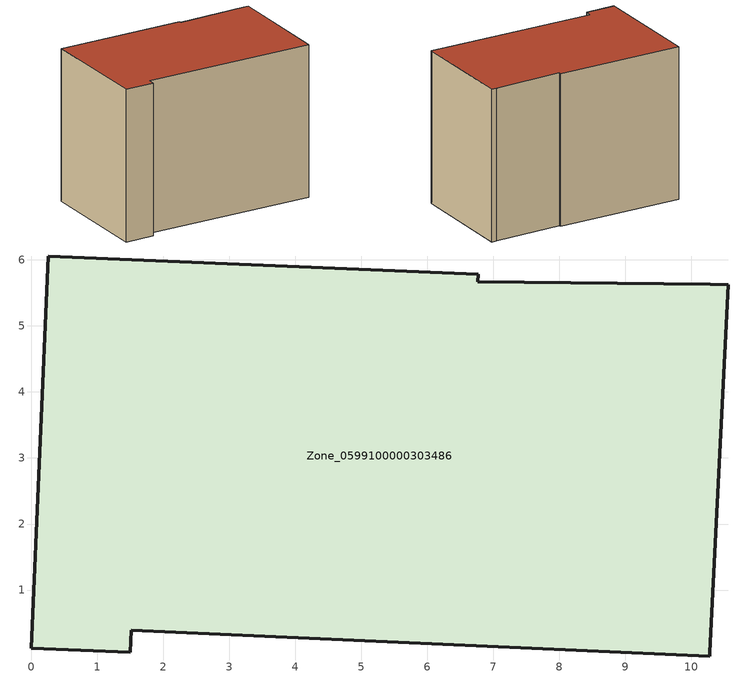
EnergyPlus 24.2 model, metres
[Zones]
Zone_0599100000303486
 floor ground (C_G): 1.52,0.39 1.5,0.06 0,0.12 0.26,6.06 6.77,5.78 6.76,5.67 10.28,5.63 10.56,5.62 10.28,0.06 10.28,0 z0.93
 wall outside (C_F): 0.26,6.06 0,0.12 1.5,0.06 1.52,0.39 10.28,0 10.28,0.06 10.56,5.62 10.28,5.63 6.76,5.67 6.77,5.78 0.26,6.06 z0.93:8.71
 roof outside (C_R): 10.28,5.63 6.76,5.67 6.77,5.78 0.26,6.06 0,0.12 1.5,0.06 1.52,0.39 10.28,0 10.28,0.06 10.56,5.62 z8.71
[BUILDING]
Pand.0599100000303486: North Axis=0; Terrain=City; Loads Convergence Tolerance Value=0.04; Temperature Convergence Tolerance Value=0.4; Solar Distribution=FullExterior; Maximum Number of Warmup Days=25; Minimum Number of Warmup Days=1
[Site:Location]
Rotterdam.The.Hague.AP_ZH_NLD Design_Conditions: Latitude=51.96; Longitude=4.45; Time Zone=1; Elevation=-4.5
[SITE:GROUNDTEMPERATURE:BUILDINGSURFACE]
18, 18, 18, 18, 18, 18, 18, 18, 18, 18, 18, 18
[MATERIAL] Thermal Absorptance=0.9; Solar Absorptance=0.7; Visible Absorptance=0.7
Name | Roughness | Thickness | Conductivity | Density | Specific Heat
G.TC.1992-2005 | MediumSmooth | 0.15 | 0.06 | 540 | 1210
F.TC.1992-2005 | Rough | 0.3 | 0.12 | 1920 | 840
R.TC.1992-2005 | MediumRough | 0.2 | 0.08 | 1500 | 1000
[CONSTRUCTION]
C_G: G.TC.1992-2005
C_F: F.TC.1992-2005
C_R: R.TC.1992-2005
[ZONE]
Zone_0599100000303486: Type=1; Multiplier=1; Ceiling Height=Autocalculate; Volume=Autocalculate; Floor Area=autocalculate; Part of Total Floor Area=Yes
[ZONEINFILTRATION:DESIGNFLOWRATE]
Infil_Zone_0599100000303486: Zone or ZoneList or Space or SpaceList=Zone_0599100000303486; Schedule=AlwaysOn; Design Flow Rate Calculation Method=Flow/Area; Flow Rate per Floor Area=0.0015; Constant Term Coefficient=1; Temperature Term Coefficient=0; Velocity Term Coefficient=0; Velocity Squared Term Coefficient=0
[HVACTEMPLATE:ZONE:IDEALLOADSAIRSYSTEM]
Zone_0599100000303486: Maximum Heating Supply Air Temperature=50; Minimum Cooling Supply Air Temperature=13; Maximum Heating Supply Air Humidity Ratio=0.0156; Minimum Cooling Supply Air Humidity Ratio=0.0077; Heating Limit=NoLimit; Cooling Limit=NoLimit; Dehumidification Control Type=ConstantSensibleHeatRatio; Cooling Sensible Heat Ratio=0.7; Dehumidification Setpoint=60; Humidification Control Type=None; Humidification Setpoint=30; Outdoor Air Method=None; Outdoor Air Flow Rate per Person=0.00944; Outdoor Air Flow Rate per Zone Floor Area=0; Outdoor Air Flow Rate per Zone=0; Demand Controlled Ventilation Type=None; Outdoor Air Economizer Type=NoEconomizer; Heat Recovery Type=None; Sensible Heat Recovery Effectiveness=0.7; Latent Heat Recovery Effectiveness=0.65
[ZONECONTROL:THERMOSTAT]
ThermostatControl_Zone_0599100000303486: Zone or ZoneList=Zone_0599100000303486; Control Type Schedule=DualSetpointControlType; Control 1=Thermostat_Zone_0599100000303486; Temperature Difference Between Cutout And Setpoint=0
[THERMOSTATSETPOINT:DUALSETPOINT]
Thermostat_Zone_0599100000303486: Heating Setpoint Temperature Schedule=HeatingSetpoint_Zone_0599100000303486; Cooling Setpoint Temperature Schedule=CoolingSetpoint_Zone_0599100000303486
[SCHEDULE:COMPACT]
HeatingSetpoint_Zone_0599100000303486: Through: 12/31, For: AllDays, Until: 24:00, 21
CoolingSetpoint_Zone_0599100000303486: Through: 12/31, For: AllDays, Until: 24:00, 24
DualSetpointControlType: Through: 12/31, For: AllDays, Until: 24:00, 4
AlwaysOn: Through: 12/31, For: AllDays, Until: 24:00, 1
